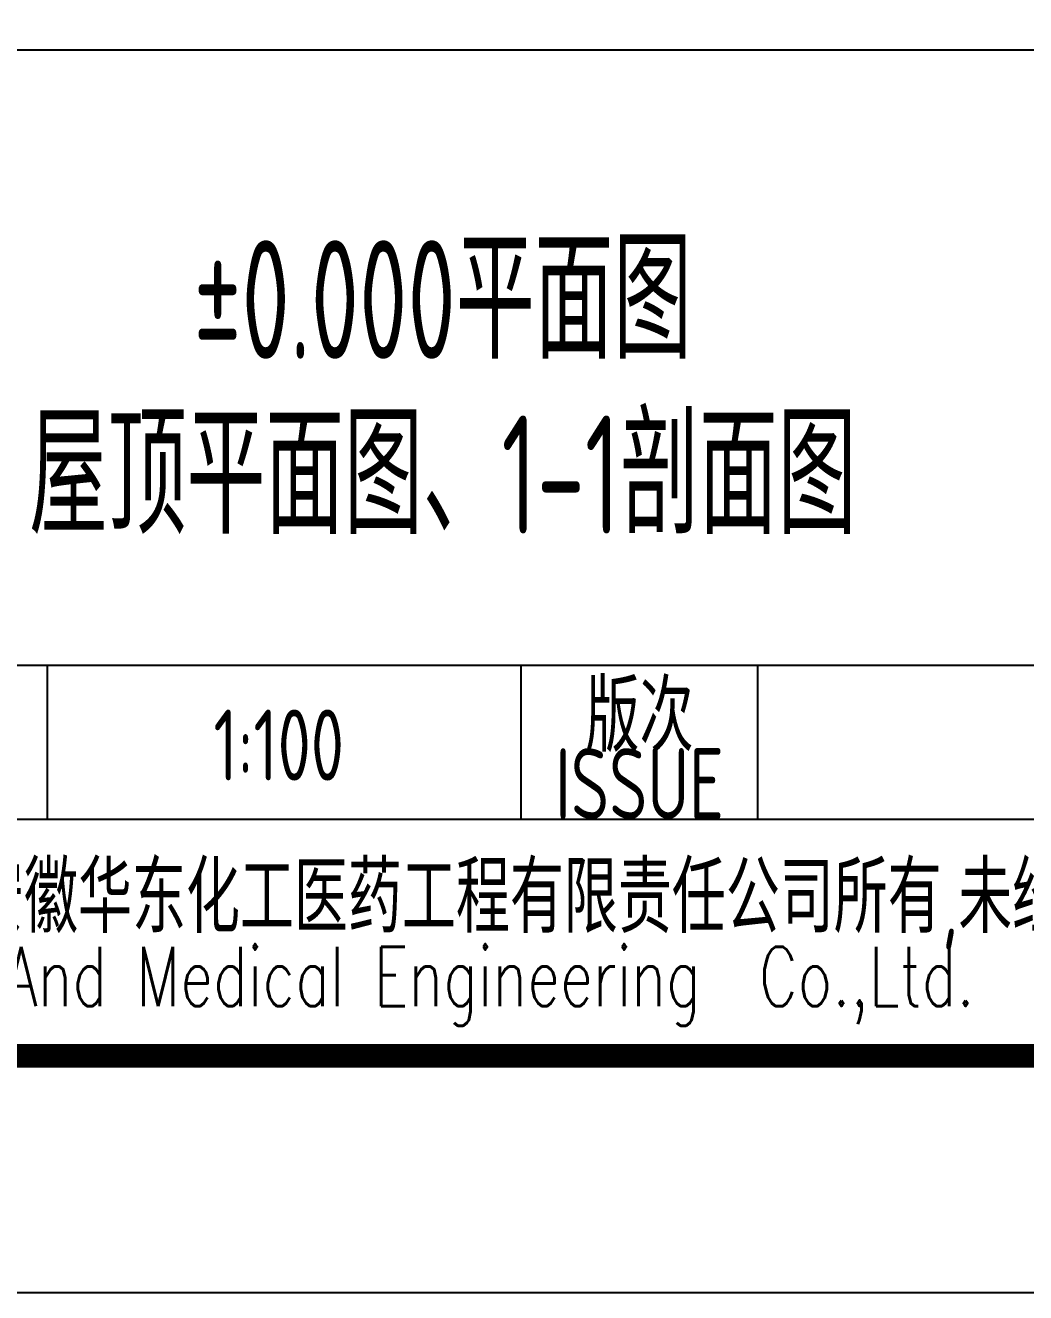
# Model space of a CAD drawing. Extents: x 4554681 to 4680693, y -485691 to -238770.
# Drawn here: x 4659761 to 4663986, y -422737 to -417384 of the extents above; entities that cross this region are included whole.
import ezdxf
from ezdxf.enums import TextEntityAlignment as Align

# ---------------------------------------------------------------- set-up
doc = ezdxf.new("R2010")
doc.units = 0
doc.header["$LTSCALE"] = 1000
doc.header["$MEASUREMENT"] = 0
doc.layers.get('0').update_dxf_attribs({"linetype": 'CONTINUOUS'})
doc.layers.add('PUB_TITLE', color=4, linetype='CONTINUOUS')
doc.styles.add('AHD', font='sceie.shx', dxfattribs={"width": 0.7, "bigfont": 'sceic.shx'})
doc.styles.add('ECEC_TQ', font='txt_l.shx', dxfattribs={"bigfont": 'hztxt_l.shx'})
doc.styles.add('sceie', font='sceie.shx', dxfattribs={"bigfont": 'sceic.shx'})

msp = doc.modelspace()

# ---------------------------------------------------------------- linework, layer by layer
for p, q in [((4653354.8, -417487.3), (4664354.8, -417487.3)), ((4658854.8, -420087.3), (4671354.8, -420087.3)), ((4659854.8, -420737.3), (4659854.8, -420087.3)), ((4661854.8, -420737.3), (4661854.8, -420087.3)), ((4662854.8, -420737.3), (4662854.8, -420087.3)), ((4653354.8, -420737.3), (4671354.8, -420737.3)), ((4653354.8, -421737.3), (4671354.8, -421737.3))]:
    msp.add_line(p, q)
at = {"layer": 'PUB_TITLE', "color": 4}
msp.add_lwpolyline([(4588254.8, -422737.3), (4672354.8, -422737.3), (4672354.8, -363337.3), (4588254.8, -363337.3)], close=True, dxfattribs=at)
at = {"layer": 'PUB_TITLE', "color": 4, "const_width": 100}
msp.add_lwpolyline([(4590754.8, -421737.3), (4671354.8, -421737.3), (4671354.8, -364337.3), (4590754.8, -364337.3)], close=True, dxfattribs=at)

# ---------------------------------------------------------------- texts
for s, height, style, width, p in [('%%P0.000平面图', 500, 'AHD', 0.7, (4661523.7, -418529.7)), ('屋顶平面图、1-1剖面图', 500, 'AHD', 0.7, (4661523.7, -419256)), ('版次', 300, 'sceie', 0.8, (4662354.8, -420287.3)), ('1:100', 300, 'sceie', 0.8, (4660830.8, -420424.3)), ('ISSUE', 300, 'sceie', 0.8, (4662354.8, -420587.3)), ('本文件专有权属安徽华东化工医药工程有限责任公司所有,未经许可不得复制或转让给第三方', 300, 'sceie', 0.8, (4662526, -421086.2)), ('The proprietary right of this document belongs to Anhui Huadong Chemical And Medical Engineering  Co.,Ltd.  and any replication or transfer to the 3rd. side is forbidden without its permission. ', 250, 'ECEC_TQ', 0.72, (4662354.8, -421437.3))]:
    msp.add_text(s, height=height, dxfattribs=dict(style=style, width=width)).set_placement(p, align=Align.MIDDLE)

doc.saveas('drawing.dxf')
